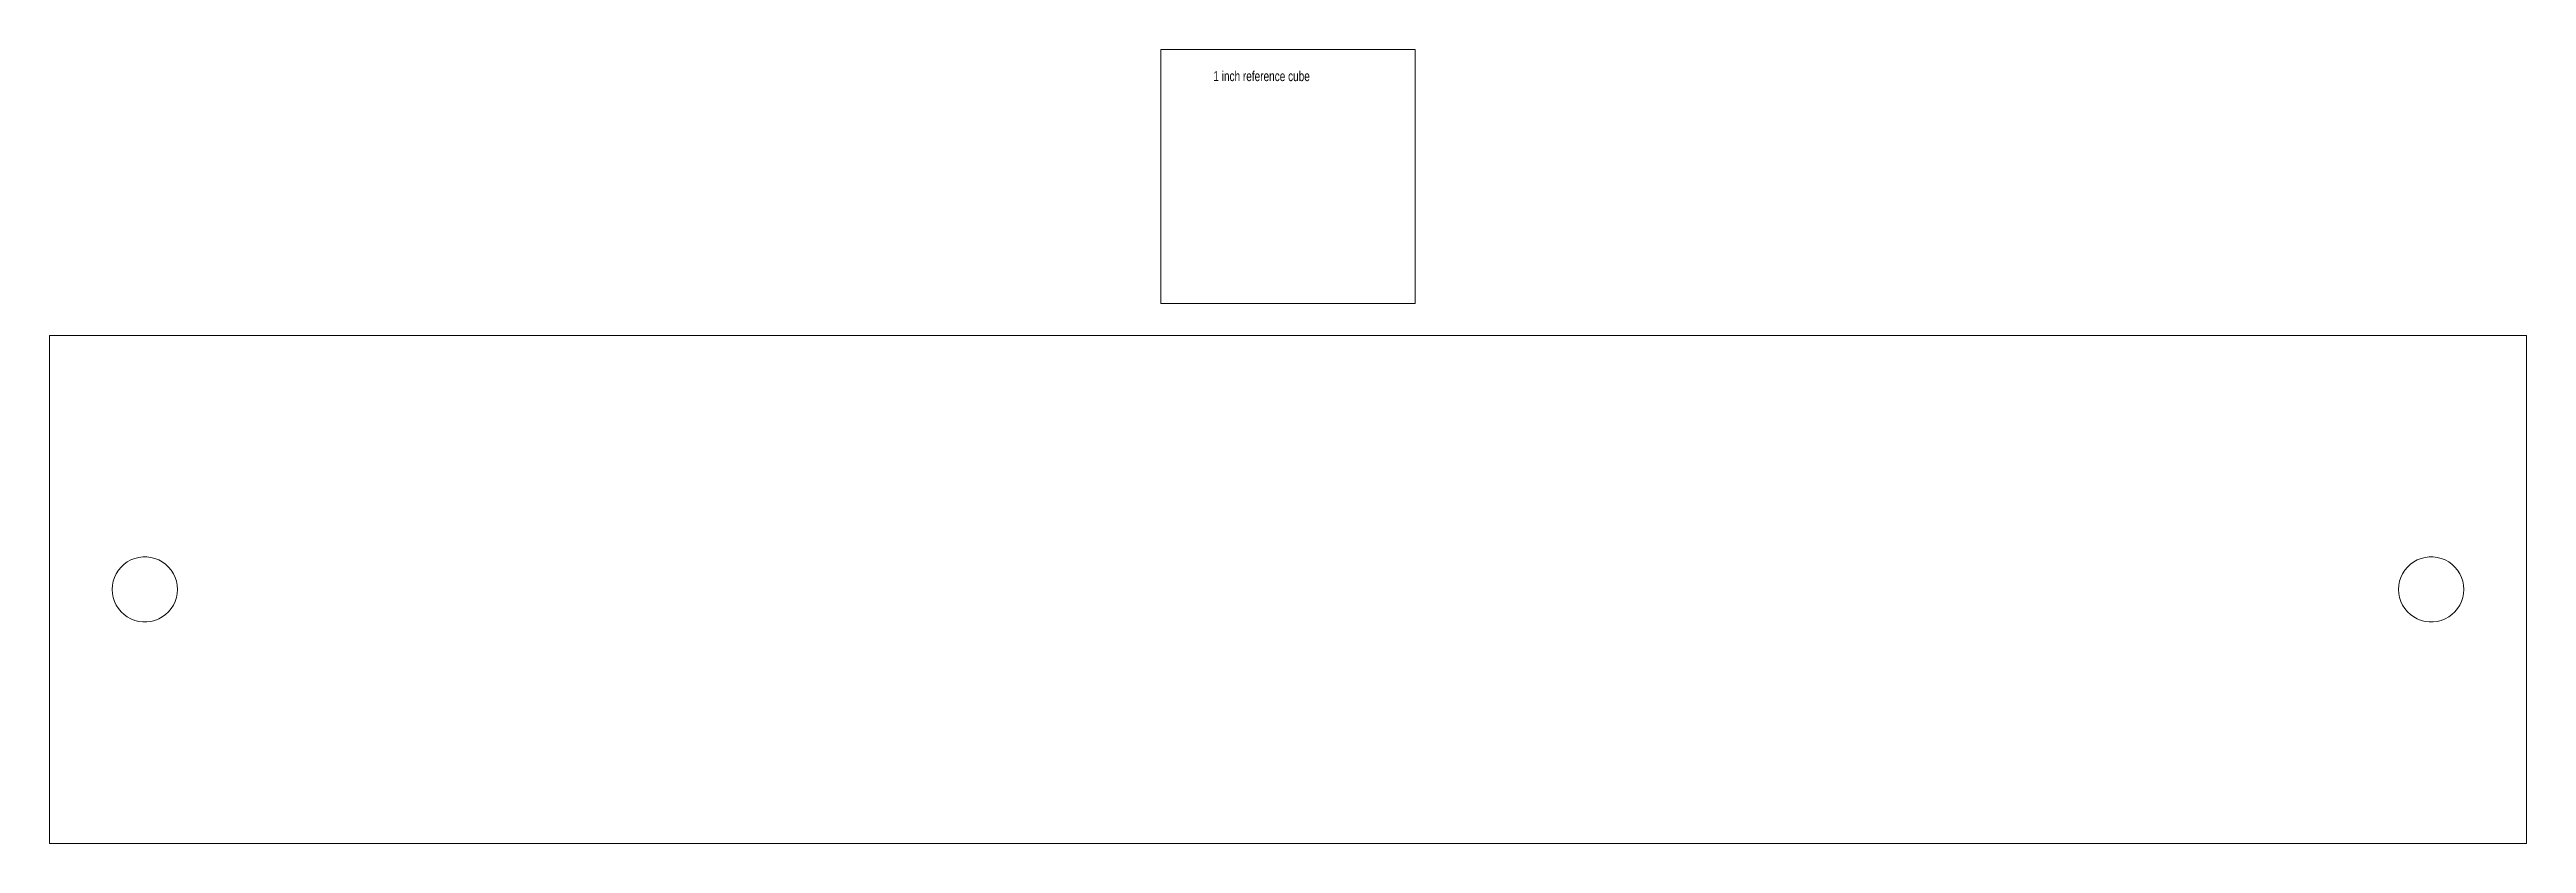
# Model space of a CAD drawing. Header units: millimetres. Extents: x -124 to 124, y -25 to 54.
import ezdxf

# ---------------------------------------------------------------- set-up
doc = ezdxf.new("R2010")
doc.units = ezdxf.units.MM
doc.layers.get('0').update_dxf_attribs({"linetype": 'CONTINUOUS', "lineweight": 0})
doc.styles.get("Standard").update_dxf_attribs({"font": 'txt', "width": 0.75})

msp = doc.modelspace()

# ---------------------------------------------------------------- linework, layer by layer
for p, q in [((-12.7, 28.575), (-12.7, 53.975)), ((-12.7, 53.975), (12.7, 53.975)), ((12.7, 53.975), (12.7, 28.575)), ((12.7, 28.575), (-12.7, 28.575)), ((-123.825, -25.4), (-123.825, 25.4)), ((-123.825, 25.4), (123.825, 25.4)), ((123.825, 25.4), (123.825, -25.4)), ((-116.679, 2.234), (-116.38, 2.515)), ((-116.38, 2.515), (-116.049, 2.756)), ((-116.049, 2.756), (-115.69, 2.953)), ((-115.69, 2.953), (-115.309, 3.104)), ((-115.309, 3.104), (-114.912, 3.206)), ((-114.912, 3.206), (-114.505, 3.257)), ((-114.505, 3.257), (-114.095, 3.257)), ((-114.095, 3.257), (-113.688, 3.206)), ((-113.688, 3.206), (-113.291, 3.104)), ((-113.291, 3.104), (-112.91, 2.953)), ((-112.91, 2.953), (-112.551, 2.756)), ((-112.551, 2.756), (-112.22, 2.515)), ((-112.22, 2.515), (-111.921, 2.234)), ((111.921, 2.234), (112.22, 2.515)), ((112.22, 2.515), (112.551, 2.756)), ((112.551, 2.756), (112.91, 2.953)), ((112.91, 2.953), (113.291, 3.104)), ((113.291, 3.104), (113.688, 3.206)), ((113.688, 3.206), (114.095, 3.257)), ((114.095, 3.257), (114.505, 3.257)), ((114.505, 3.257), (114.912, 3.206)), ((114.912, 3.206), (115.309, 3.104)), ((115.309, 3.104), (115.69, 2.953)), ((115.69, 2.953), (116.049, 2.756)), ((116.049, 2.756), (116.38, 2.515)), ((116.38, 2.515), (116.679, 2.234)), ((-117.564, 0), (-117.538, 0.409)), ((-117.538, -0.409), (-117.564, 0)), ((-117.538, 0.409), (-117.461, 0.812)), ((-117.461, 0.812), (-117.335, 1.202)), ((-117.335, 1.202), (-117.16, 1.572)), ((-117.16, 1.572), (-116.941, 1.918)), ((-116.941, 1.918), (-116.679, 2.234)), ((-111.921, 2.234), (-111.659, 1.918)), ((-111.659, 1.918), (-111.44, 1.572)), ((-111.44, 1.572), (-111.265, 1.202)), ((-111.265, 1.202), (-111.139, 0.812)), ((-111.139, 0.812), (-111.062, 0.409)), ((-111.062, 0.409), (-111.036, 0)), ((-111.036, 0), (-111.062, -0.409)), ((111.036, 0), (111.062, 0.409)), ((111.062, -0.409), (111.036, 0)), ((111.062, 0.409), (111.139, 0.812)), ((111.139, 0.812), (111.265, 1.202)), ((111.265, 1.202), (111.44, 1.572)), ((111.44, 1.572), (111.659, 1.918)), ((111.659, 1.918), (111.921, 2.234)), ((116.679, 2.234), (116.941, 1.918)), ((116.941, 1.918), (117.16, 1.572)), ((117.16, 1.572), (117.335, 1.202)), ((117.335, 1.202), (117.461, 0.812)), ((117.461, 0.812), (117.538, 0.409)), ((117.538, 0.409), (117.564, 0)), ((117.564, 0), (117.538, -0.409)), ((-117.461, -0.812), (-117.538, -0.409)), ((-117.335, -1.202), (-117.461, -0.812)), ((-117.16, -1.572), (-117.335, -1.202)), ((-116.941, -1.918), (-117.16, -1.572)), ((-116.679, -2.234), (-116.941, -1.918)), ((-116.38, -2.515), (-116.679, -2.234)), ((-111.921, -2.234), (-112.22, -2.515)), ((-111.659, -1.918), (-111.921, -2.234)), ((-111.44, -1.572), (-111.659, -1.918)), ((-111.265, -1.202), (-111.44, -1.572)), ((-111.139, -0.812), (-111.265, -1.202)), ((-111.062, -0.409), (-111.139, -0.812)), ((111.139, -0.812), (111.062, -0.409)), ((111.265, -1.202), (111.139, -0.812)), ((111.44, -1.572), (111.265, -1.202)), ((111.659, -1.918), (111.44, -1.572)), ((111.921, -2.234), (111.659, -1.918)), ((112.22, -2.515), (111.921, -2.234)), ((116.679, -2.234), (116.38, -2.515)), ((116.941, -1.918), (116.679, -2.234)), ((117.16, -1.572), (116.941, -1.918)), ((117.335, -1.202), (117.16, -1.572)), ((117.461, -0.812), (117.335, -1.202)), ((117.538, -0.409), (117.461, -0.812)), ((-116.049, -2.756), (-116.38, -2.515)), ((-115.69, -2.953), (-116.049, -2.756)), ((-115.309, -3.104), (-115.69, -2.953)), ((-114.912, -3.206), (-115.309, -3.104)), ((-114.505, -3.257), (-114.912, -3.206)), ((-114.095, -3.257), (-114.505, -3.257)), ((-113.688, -3.206), (-114.095, -3.257)), ((-113.291, -3.104), (-113.688, -3.206)), ((-112.91, -2.953), (-113.291, -3.104)), ((-112.551, -2.756), (-112.91, -2.953)), ((-112.22, -2.515), (-112.551, -2.756)), ((112.551, -2.756), (112.22, -2.515)), ((112.91, -2.953), (112.551, -2.756)), ((113.291, -3.104), (112.91, -2.953)), ((113.688, -3.206), (113.291, -3.104)), ((114.095, -3.257), (113.688, -3.206)), ((114.505, -3.257), (114.095, -3.257)), ((114.912, -3.206), (114.505, -3.257)), ((115.309, -3.104), (114.912, -3.206)), ((115.69, -2.953), (115.309, -3.104)), ((116.049, -2.756), (115.69, -2.953)), ((116.38, -2.515), (116.049, -2.756)), ((123.825, -25.4), (-123.825, -25.4))]:
    msp.add_line(p, q)

# ---------------------------------------------------------------- texts
at = {"insert": (-7.462, 51.819), "char_height": 1, "width": 100, "attachment_point": 1}
msp.add_mtext('1\\~inch\\~reference\\~cube', dxfattribs=at)

doc.saveas('drawing.dxf')
